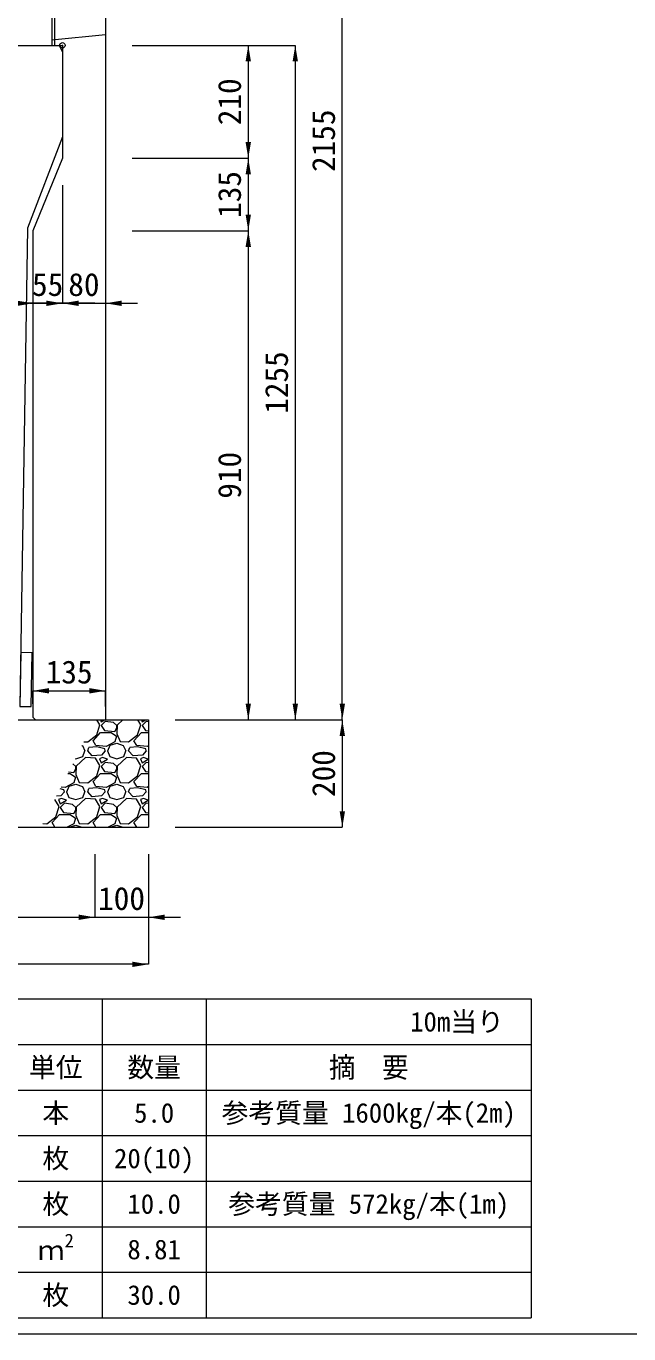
# Model space of a CAD drawing. Units: millimetres at full size. Extents: x 172874 to 217143, y 854931 to 903297.
# Drawn here: x 213572 to 214694, y 855531 to 857964 of the extents above; entities that cross this region are included whole.
import ezdxf
from ezdxf.enums import TextEntityAlignment as Align

# ---------------------------------------------------------------- set-up
doc = ezdxf.new("R2010")
doc.units = ezdxf.units.MM
doc.header["$LTSCALE"] = 20
doc.header["$PDMODE"] = 32
doc.header["$PDSIZE"] = 10
doc.linetypes.add('DASHED', pattern=[7.5, 6, -1.5])
for name, color, linetype, lineweight in [('Defpoints_3', 8, 'Continuous', 0), ('セットプレート', 3, 'Continuous', 13), ('パネックスKDR', 2, 'Continuous', 13), ('図枠', 5, 'Continuous', 13), ('基礎材', 7, 'Continuous', 15), ('寸法・材料表', 7, 'Continuous', 13), ('寸法線', 7, 'Continuous', 13), ('本体', 2, 'Continuous', 13), ('補助線', 8, 'Continuous', 13), ('ﾊｯﾁﾝｸﾞ', 7, 'Continuous', 5)]:
    doc.layers.add(name, color=color, linetype=linetype, lineweight=lineweight)
doc.styles.add('ＭＳ ゴシック', font='')
doc.styles.add('ＭＳ Ｐゴシック', font='')
doc.styles.get('ＭＳ ゴシック').set_extended_font_data('MS Gothic')
doc.styles.get('ＭＳ Ｐゴシック').set_extended_font_data('MS PGothic')

# ---------------------------------------------------------------- blocks, each defined once
blk = doc.blocks.new('filled_arrow')
at = {"color": 0, "linetype": 'Continuous', "lineweight": -2}
blk.add_solid([(7.5, 1.25), (0, 0), (7.5, -1.25)], dxfattribs=at)

msp = doc.modelspace()

# ---------------------------------------------------------------- linework, layer by layer
at = {"layer": 'Defpoints_3'}
for p, q in [((212573.45, 856154.4), (214512.35, 856154.4)), ((213713.75, 856154.4), (213713.75, 856069.22)), ((213907.35, 856154.4), (213907.35, 856069.22)), ((214512.35, 856154.4), (214512.35, 856069.22))]:
    msp.add_line(p, q, dxfattribs=at)
at = {"layer": 'セットプレート'}
msp.add_lwpolyline([(213560.82, 856698.52), (213581.82, 856698.19), (213583.4, 856798.17), (213562.4, 856798.51)], close=True, dxfattribs=at)
at = {"layer": 'パネックスKDR'}
for p, q in [((213619.9, 858823.52), (213619.9, 857928.52)), ((213719.9, 858828.52), (213719.9, 856673.52)), ((213619.9, 857928.52), (213639.9, 857928.52)), ((213639.9, 857928.52), (213639.9, 857718.52)), ((213639.9, 857718.52), (213584.9, 857583.52)), ((213584.9, 857583.52), (213584.9, 856678.52)), ((213584.9, 856678.52), (213589.9, 856673.52)), ((213589.9, 856673.52), (213719.9, 856673.52))]:
    msp.add_line(p, q, dxfattribs=at)
at = {"layer": 'パネックスKDR', "lineweight": 5}
msp.add_line((213624.9, 858828.52), (213624.9, 857928.52), dxfattribs=at)
at = {"layer": 'パネックスKDR', "linetype": 'DASHED', "lineweight": 9}
msp.add_line((213619.9, 857938.52), (213719.9, 857948.52), dxfattribs=at)
at = {"layer": '図枠'}
msp.add_line((196742.9, 855531.02), (217142.9, 855531.02), dxfattribs=at)
at = {"layer": '基礎材'}
for p, q in [((212919.38, 856673.52), (213799.9, 856673.52)), ((213799.9, 856673.52), (213799.9, 856473.52)), ((212919.38, 856473.52), (213799.9, 856473.52))]:
    msp.add_line(p, q, dxfattribs=at)
at = {"layer": '寸法・材料表'}
for p, q in [((212573.45, 856069.22), (214512.35, 856069.22)), ((213713.75, 856069.22), (213713.75, 855561.02)), ((213907.35, 856069.22), (213907.35, 855561.02)), ((214512.35, 856069.22), (214512.35, 855561.02)), ((212573.45, 855984.52), (214512.35, 855984.52)), ((212573.45, 855899.82), (214512.35, 855899.82)), ((212573.45, 855815.12), (214512.35, 855815.12)), ((212573.45, 855730.42), (214512.35, 855730.42)), ((212573.45, 855645.72), (214512.35, 855645.72)), ((212573.45, 855561.02), (214512.35, 855561.02))]:
    msp.add_line(p, q, dxfattribs=at)
at = {"layer": '寸法線'}
for p, q in [((214160.74, 856673.52), (214160.74, 858828.52)), ((213769.9, 857928.52), (214073.24, 857928.52)), ((213769.9, 857928.52), (213985.74, 857928.52)), ((213985.74, 857928.52), (213985.74, 857718.52)), ((214073.24, 857928.52), (214073.24, 856673.52)), ((213769.9, 857718.52), (213985.74, 857718.52)), ((213769.9, 857718.52), (213985.74, 857718.52)), ((213985.74, 857718.52), (213985.74, 857583.52)), ((213639.9, 857668.52), (213639.9, 857448.52)), ((213639.9, 857668.52), (213639.9, 857448.52)), ((213719.9, 857668.52), (213719.9, 857448.52)), ((213769.9, 857583.52), (213985.74, 857583.52)), ((213769.9, 857583.52), (213985.74, 857583.52)), ((213985.74, 857583.52), (213985.74, 856673.52)), ((213584.9, 857533.52), (213584.9, 857448.52)), ((213699.9, 857448.52), (213524.9, 857448.52)), ((213579.9, 857448.52), (213779.9, 857448.52)), ((213584.9, 856727.52), (213719.9, 856727.52)), ((213584.9, 856703.52), (213584.9, 856727.52)), ((213719.9, 856698.52), (213719.9, 856727.52)), ((213849.9, 856673.52), (214160.74, 856673.52)), ((213849.9, 856673.52), (214073.24, 856673.52)), ((213849.9, 856673.52), (213985.74, 856673.52)), ((213849.9, 856673.52), (214160.74, 856673.52)), ((214160.74, 856673.52), (214160.74, 856473.52)), ((213849.9, 856473.52), (214160.74, 856473.52)), ((213699.9, 856423.52), (213699.9, 856306.08)), ((213699.9, 856423.52), (213699.9, 856306.08)), ((213799.9, 856423.52), (213799.9, 856306.08)), ((213799.9, 856423.52), (213799.9, 856218.58)), ((213019.38, 856306.08), (213699.9, 856306.08)), ((213639.9, 856306.08), (213859.9, 856306.08)), ((213799.9, 856218.58), (212919.38, 856218.58))]:
    msp.add_line(p, q, dxfattribs=at)
at = {"layer": '本体'}
for p, q in [((213549.9, 857928.52), (213633.9, 857928.52)), ((213633.9, 857928.52), (213639.9, 857916.52)), ((213639.9, 857916.52), (213639.9, 857758.52)), ((213639.9, 857758.52), (213574.9, 857588.52)), ((213574.9, 857588.52), (213560.82, 856698.52))]:
    msp.add_line(p, q, dxfattribs=at)
at = {"layer": '補助線'}
msp.add_point((213639.9, 857928.52), dxfattribs=at)
at = {"layer": 'ﾊｯﾁﾝｸﾞ'}
for p, q in [((213703.69, 856645.39), (213709.78, 856664.44)), ((213709.78, 856664.44), (213704.23, 856673.52)), ((213710.57, 856673.52), (213712.07, 856669.77)), ((213712.07, 856669.77), (213718.31, 856673.52)), ((213719.69, 856670.54), (213712.07, 856662.92)), ((213712.07, 856662.92), (213718.16, 856653.77)), ((213718.16, 856653.77), (213737.21, 856651.49)), ((213734.93, 856668.25), (213719.69, 856670.54)), ((213741.02, 856662.92), (213734.93, 856668.25)), ((213737.21, 856651.49), (213741.02, 856658.34)), ((213741.79, 856663.68), (213741.02, 856647.68)), ((213741.02, 856658.34), (213741.02, 856662.92)), ((213752.57, 856673.52), (213741.79, 856663.68)), ((213779.89, 856645.39), (213785.98, 856664.44)), ((213785.98, 856664.44), (213780.43, 856673.52)), ((213786.77, 856673.52), (213788.27, 856669.77)), ((213788.27, 856669.77), (213794.51, 856673.52)), ((213795.89, 856670.54), (213788.27, 856662.92)), ((213788.27, 856662.92), (213794.36, 856653.77)), ((213794.36, 856653.77), (213799.9, 856653.11)), ((213799.9, 856669.93), (213795.89, 856670.54)), ((213679.53, 856632.79), (213686.92, 856632.44)), ((213686.92, 856632.44), (213703.69, 856645.39)), ((213696.83, 856634.72), (213710.54, 856649.96)), ((213702.16, 856625.58), (213696.83, 856634.72)), ((213710.54, 856649.96), (213730.36, 856649.96)), ((213737.21, 856632.44), (213721.21, 856624.05)), ((213728.83, 856626.34), (213741.02, 856630.15)), ((213730.36, 856649.96), (213740.26, 856643.1)), ((213740.26, 856643.1), (213737.21, 856632.44)), ((213741.02, 856647.68), (213747.12, 856633.2)), ((213741.02, 856630.15), (213753.22, 856625.58)), ((213747.12, 856633.2), (213763.12, 856632.44)), ((213763.12, 856632.44), (213779.89, 856645.39)), ((213773.03, 856634.72), (213786.74, 856649.96)), ((213778.36, 856625.58), (213773.03, 856634.72)), ((213786.74, 856649.96), (213799.91, 856649.96)), ((213664.82, 856601.19), (213677.78, 856605)), ((213676.1, 856625.92), (213677.02, 856625.58)), ((213677.02, 856625.58), (213681.59, 856615.67)), ((213677.78, 856605), (213681.59, 856615.67)), ((213686.92, 856615.67), (213689.21, 856621.77)), ((213695.3, 856606.53), (213686.92, 856615.67)), ((213703.69, 856623.29), (213689.21, 856621.77)), ((213712.83, 856608.05), (213695.3, 856606.53)), ((213721.21, 856624.05), (213702.16, 856625.58)), ((213718.93, 856619.48), (213703.69, 856623.29)), ((213719.69, 856615.67), (213712.83, 856608.05)), ((213719.69, 856615.67), (213718.93, 856619.48)), ((213723.5, 856615.67), (213728.07, 856605)), ((213724.26, 856615.67), (213728.83, 856626.34)), ((213728.07, 856605), (213741.02, 856601.19)), ((213741.02, 856601.19), (213753.98, 856605)), ((213753.22, 856625.58), (213757.79, 856615.67)), ((213753.98, 856605), (213757.79, 856615.67)), ((213763.12, 856615.67), (213765.41, 856621.77)), ((213771.5, 856606.53), (213763.12, 856615.67)), ((213779.89, 856623.29), (213765.41, 856621.77)), ((213789.03, 856608.05), (213771.5, 856606.53)), ((213797.41, 856624.05), (213778.36, 856625.58)), ((213795.13, 856619.48), (213779.89, 856623.29)), ((213795.89, 856615.67), (213789.03, 856608.05)), ((213795.89, 856615.67), (213795.13, 856619.48)), ((213799.91, 856625.36), (213797.41, 856624.05)), ((213799.7, 856615.67), (213799.91, 856615.17)), ((213664.82, 856586.72), (213659.03, 856591.78)), ((213661.01, 856575.29), (213664.82, 856582.14)), ((213663.88, 856601.47), (213664.82, 856601.19)), ((213665.59, 856587.48), (213664.82, 856571.48)), ((213664.82, 856582.14), (213664.82, 856586.72)), ((213683.11, 856603.48), (213665.59, 856587.48)), ((213701.4, 856601.96), (213683.11, 856603.48)), ((213709.78, 856588.24), (213701.4, 856601.96)), ((213703.69, 856569.19), (213709.78, 856588.24)), ((213714.35, 856603.48), (213709.02, 856601.19)), ((213709.02, 856601.19), (213712.07, 856593.57)), ((213712.07, 856593.57), (213723.5, 856600.43)), ((213719.69, 856594.34), (213712.07, 856586.72)), ((213712.07, 856586.72), (213718.16, 856577.57)), ((213723.5, 856600.43), (213714.35, 856603.48)), ((213734.93, 856592.05), (213719.69, 856594.34)), ((213741.02, 856586.72), (213734.93, 856592.05)), ((213737.21, 856575.29), (213741.02, 856582.14)), ((213741.79, 856587.48), (213741.02, 856571.48)), ((213741.02, 856582.14), (213741.02, 856586.72)), ((213759.31, 856603.48), (213741.79, 856587.48)), ((213777.6, 856601.96), (213759.31, 856603.48)), ((213785.98, 856588.24), (213777.6, 856601.96)), ((213779.89, 856569.19), (213785.98, 856588.24)), ((213790.55, 856603.48), (213785.22, 856601.19)), ((213785.22, 856601.19), (213788.27, 856593.57)), ((213788.27, 856593.57), (213799.7, 856600.43)), ((213795.89, 856594.34), (213788.27, 856586.72)), ((213788.27, 856586.72), (213794.36, 856577.57)), ((213799.7, 856600.43), (213790.55, 856603.48)), ((213799.92, 856593.73), (213795.89, 856594.34)), ((213661.01, 856556.24), (213645.01, 856547.85)), ((213650.02, 856573.76), (213654.16, 856573.76)), ((213651.36, 856576.44), (213661.01, 856575.29)), ((213654.16, 856573.76), (213664.06, 856566.9)), ((213664.06, 856566.9), (213661.01, 856556.24)), ((213664.82, 856571.48), (213670.92, 856557)), ((213670.92, 856557), (213686.92, 856556.24)), ((213686.92, 856556.24), (213703.69, 856569.19)), ((213696.83, 856558.52), (213710.54, 856573.76)), ((213702.16, 856549.38), (213696.83, 856558.52)), ((213710.54, 856573.76), (213730.36, 856573.76)), ((213718.16, 856577.57), (213737.21, 856575.29)), ((213737.21, 856556.24), (213721.21, 856547.85)), ((213730.36, 856573.76), (213740.26, 856566.9)), ((213740.26, 856566.9), (213737.21, 856556.24)), ((213741.02, 856571.48), (213747.12, 856557)), ((213747.12, 856557), (213763.12, 856556.24)), ((213763.12, 856556.24), (213779.89, 856569.19)), ((213773.03, 856558.52), (213786.74, 856573.76)), ((213778.36, 856549.38), (213773.03, 856558.52)), ((213786.74, 856573.76), (213799.92, 856573.76)), ((213794.36, 856577.57), (213799.92, 856576.91)), ((213636.63, 856531.85), (213628.72, 856531.16)), ((213642.73, 856543.28), (213635.66, 856545.05)), ((213643.49, 856539.47), (213636.63, 856531.85)), ((213645.01, 856547.85), (213637.37, 856548.47)), ((213643.49, 856539.47), (213642.73, 856543.28)), ((213647.3, 856539.47), (213651.87, 856528.8)), ((213648.06, 856539.47), (213652.63, 856550.14)), ((213652.63, 856550.14), (213664.82, 856553.95)), ((213664.82, 856553.95), (213677.02, 856549.38)), ((213677.02, 856549.38), (213681.59, 856539.47)), ((213677.78, 856528.8), (213681.59, 856539.47)), ((213686.92, 856539.47), (213689.21, 856545.57)), ((213695.3, 856530.33), (213686.92, 856539.47)), ((213703.69, 856547.09), (213689.21, 856545.57)), ((213712.83, 856531.85), (213695.3, 856530.33)), ((213721.21, 856547.85), (213702.16, 856549.38)), ((213718.93, 856543.28), (213703.69, 856547.09)), ((213719.69, 856539.47), (213712.83, 856531.85)), ((213719.69, 856539.47), (213718.93, 856543.28)), ((213723.5, 856539.47), (213728.07, 856528.8)), ((213724.26, 856539.47), (213728.83, 856550.14)), ((213728.83, 856550.14), (213741.02, 856553.95)), ((213741.02, 856553.95), (213753.22, 856549.38)), ((213753.22, 856549.38), (213757.79, 856539.47)), ((213753.98, 856528.8), (213757.79, 856539.47)), ((213763.12, 856539.47), (213765.41, 856545.57)), ((213771.5, 856530.33), (213763.12, 856539.47)), ((213779.89, 856547.09), (213765.41, 856545.57)), ((213789.03, 856531.85), (213771.5, 856530.33)), ((213797.41, 856547.85), (213778.36, 856549.38)), ((213795.13, 856543.28), (213779.89, 856547.09)), ((213795.89, 856539.47), (213789.03, 856531.85)), ((213795.89, 856539.47), (213795.13, 856543.28)), ((213799.93, 856549.17), (213797.41, 856547.85)), ((213799.7, 856539.47), (213799.93, 856538.93)), ((213633.58, 856512.04), (213625.65, 856525.02)), ((213627.49, 856492.99), (213633.58, 856512.04)), ((213638.15, 856527.28), (213632.82, 856524.99)), ((213632.82, 856524.99), (213635.87, 856517.37)), ((213635.87, 856517.37), (213647.3, 856524.23)), ((213643.49, 856518.14), (213635.87, 856510.52)), ((213635.87, 856510.52), (213641.96, 856501.37)), ((213647.3, 856524.23), (213638.15, 856527.28)), ((213658.73, 856515.85), (213643.49, 856518.14)), ((213651.87, 856528.8), (213664.82, 856524.99)), ((213664.82, 856510.52), (213658.73, 856515.85)), ((213664.82, 856524.99), (213677.78, 856528.8)), ((213665.59, 856511.28), (213664.82, 856495.28)), ((213664.82, 856505.94), (213664.82, 856510.52)), ((213683.11, 856527.28), (213665.59, 856511.28)), ((213701.4, 856525.76), (213683.11, 856527.28)), ((213709.78, 856512.04), (213701.4, 856525.76)), ((213703.69, 856492.99), (213709.78, 856512.04)), ((213714.35, 856527.28), (213709.02, 856524.99)), ((213709.02, 856524.99), (213712.07, 856517.37)), ((213712.07, 856517.37), (213723.5, 856524.23)), ((213719.69, 856518.14), (213712.07, 856510.52)), ((213712.07, 856510.52), (213718.16, 856501.37)), ((213723.5, 856524.23), (213714.35, 856527.28)), ((213734.93, 856515.85), (213719.69, 856518.14)), ((213728.07, 856528.8), (213741.02, 856524.99)), ((213741.02, 856510.52), (213734.93, 856515.85)), ((213741.02, 856524.99), (213753.98, 856528.8)), ((213741.79, 856511.28), (213741.02, 856495.28)), ((213741.02, 856505.94), (213741.02, 856510.52)), ((213759.31, 856527.28), (213741.79, 856511.28)), ((213777.6, 856525.76), (213759.31, 856527.28)), ((213785.98, 856512.04), (213777.6, 856525.76)), ((213779.89, 856492.99), (213785.98, 856512.04)), ((213790.55, 856527.28), (213785.22, 856524.99)), ((213785.22, 856524.99), (213788.27, 856517.37)), ((213788.27, 856517.37), (213799.7, 856524.23)), ((213795.89, 856518.14), (213788.27, 856510.52)), ((213788.27, 856510.52), (213794.36, 856501.37)), ((213799.7, 856524.23), (213790.55, 856527.28)), ((213799.94, 856517.53), (213795.89, 856518.14)), ((213610.72, 856480.04), (213627.49, 856492.99)), ((213620.63, 856482.32), (213634.34, 856497.56)), ((213634.34, 856497.56), (213654.16, 856497.56)), ((213641.96, 856501.37), (213661.01, 856499.09)), ((213654.16, 856497.56), (213664.06, 856490.7)), ((213661.01, 856499.09), (213664.82, 856505.94)), ((213664.06, 856490.7), (213661.01, 856480.04)), ((213664.82, 856495.28), (213670.92, 856480.8)), ((213686.92, 856480.04), (213703.69, 856492.99)), ((213696.83, 856482.32), (213710.54, 856497.56)), ((213710.54, 856497.56), (213730.36, 856497.56)), ((213718.16, 856501.37), (213737.21, 856499.09)), ((213730.36, 856497.56), (213740.26, 856490.7)), ((213737.21, 856499.09), (213741.02, 856505.94)), ((213740.26, 856490.7), (213737.21, 856480.04)), ((213741.02, 856495.28), (213747.12, 856480.8)), ((213763.12, 856480.04), (213779.89, 856492.99)), ((213773.03, 856482.32), (213786.74, 856497.56)), ((213786.74, 856497.56), (213799.94, 856497.56)), ((213794.36, 856501.37), (213799.94, 856500.7)), ((213599.9, 856473.52), (213599.9, 856473.52)), ((213603.33, 856480.39), (213610.72, 856480.04)), ((213625.76, 856473.52), (213620.63, 856482.32)), ((213661.01, 856480.04), (213648.58, 856473.52)), ((213652.45, 856473.52), (213652.63, 856473.94)), ((213652.63, 856473.94), (213664.82, 856477.75)), ((213664.82, 856477.75), (213676.1, 856473.52)), ((213670.92, 856480.8), (213686.92, 856480.04)), ((213701.96, 856473.52), (213696.83, 856482.32)), ((213737.21, 856480.04), (213724.78, 856473.52)), ((213728.65, 856473.52), (213728.83, 856473.94)), ((213728.83, 856473.94), (213741.02, 856477.75)), ((213741.02, 856477.75), (213752.3, 856473.52)), ((213747.12, 856480.8), (213763.12, 856480.04)), ((213778.16, 856473.52), (213773.03, 856482.32))]:
    msp.add_line(p, q, dxfattribs=at)

# ---------------------------------------------------------------- block references
at = {"layer": '寸法線', "xscale": 4, "yscale": 4}
for p, rotation in [((213985.74, 857928.52), 270), ((214073.24, 857928.52), 270), ((213985.74, 857718.52), 90), ((213985.74, 857718.52), 270), ((213985.74, 857583.52), 90), ((213985.74, 857583.52), 270), ((213584.9, 857448.52), 180), ((213639.9, 857448.52), 180), ((213719.9, 856727.52), 180), ((213985.74, 856673.52), 90), ((214073.24, 856673.52), 90), ((214160.74, 856673.52), 90), ((214160.74, 856673.52), 270), ((214160.74, 856473.52), 90), ((213699.9, 856306.08), 180), ((213699.9, 856306.08), 180), ((213799.9, 856218.58), 180)]:
    msp.add_blockref('filled_arrow', p, dxfattribs=dict(at, rotation=rotation))
for p in [(213639.9, 857448.52), (213719.9, 857448.52), (213584.9, 856727.52), (213799.9, 856306.08)]:
    msp.add_blockref('filled_arrow', p, dxfattribs=at)

# ---------------------------------------------------------------- texts
at = {"layer": '寸法・材料表', "style": 'ＭＳ ゴシック'}
msp.add_text('10m当り\u3000', height=36.55, dxfattribs=at).set_placement((214511.19, 856111.81), align=Align.MIDDLE_RIGHT)
for s, p in [('単位', (213627.6, 856026.87)), ('数量', (213810.55, 856026.87)), ('本', (213627.6, 855942.17)), ('5.0', (213810.55, 855942.17)), ('参考質量 1600kg/本(2m)', (214209.85, 855942.17)), ('枚', (213627.6, 855857.47)), ('20(10)', (213810.55, 855857.47)), ('枚', (213627.6, 855772.77)), ('10.0', (213810.55, 855772.77)), ('参考質量 572kg/本(1m)', (214209.85, 855772.77)), ('8.81', (213810.55, 855688.07)), ('枚', (213627.6, 855603.37)), ('30.0', (213810.55, 855603.37))]:
    msp.add_text(s, height=36.55, dxfattribs=at).set_placement(p, align=Align.MIDDLE_CENTER)
at = {"layer": '寸法・材料表', "style": 'ＭＳ Ｐゴシック', "width": 0.95}
msp.add_text('摘\u3000要', height=38.1, dxfattribs=at).set_placement((214209.85, 856026.87), align=Align.MIDDLE_CENTER)
at = {"layer": '寸法・材料表', "style": 'ＭＳ ゴシック'}
for s, height, p in [('2', 25.59, (213643.8, 855684.1)), ('ｍ', 36.55, (213593.95, 855657.15))]:
    msp.add_text(s, height=height, dxfattribs=at).set_placement(p, align=Align.BOTTOM_LEFT)
at = {"layer": '寸法線', "style": 'ＭＳ ゴシック'}
for s, p in [('210', (213950.74, 857823.52)), ('2155', (214125.74, 857751.02)), ('135', (213950.74, 857651.02)), ('1255', (214038.24, 857301.02)), ('910', (213950.74, 857128.52)), ('200', (214125.74, 856573.52))]:
    msp.add_text(s, height=42.72, rotation=90, dxfattribs=at).set_placement(p, align=Align.MIDDLE_CENTER)
for s, p in [('55', (213612.4, 857483.52)), ('80', (213679.9, 857483.52)), ('135', (213652.4, 856762.52)), ('100', (213749.9, 856341.08))]:
    msp.add_text(s, height=42.72, dxfattribs=at).set_placement(p, align=Align.MIDDLE_CENTER)

doc.saveas('drawing.dxf')
